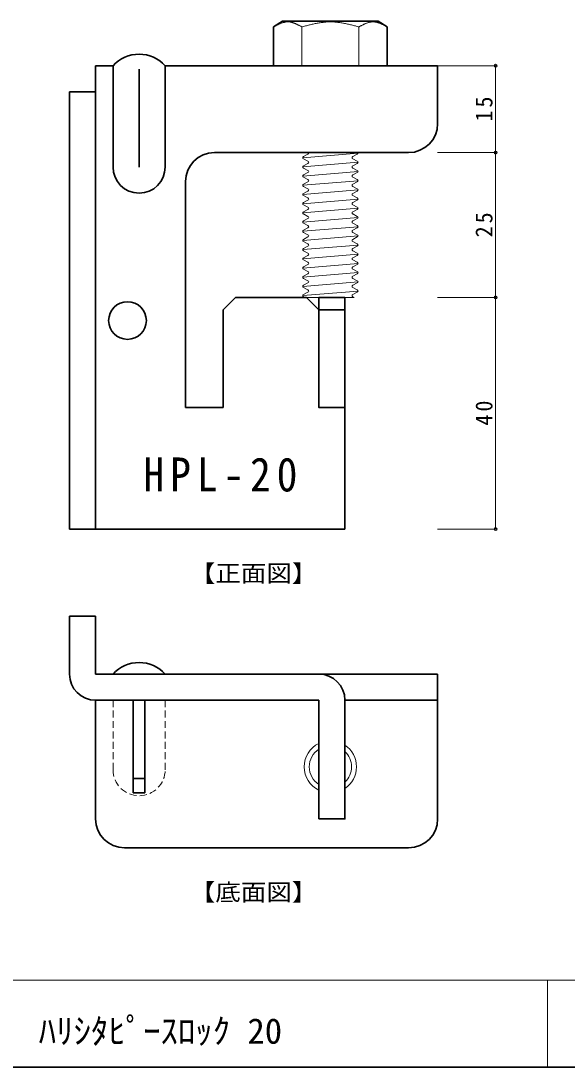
# Model space of a CAD drawing. Units: millimetres at full size, sheet at 1:1. Extents: x -492 to 492, y -348 to 348.
# Drawn here: x -388.1 to -293.9, y -347.8 to -167.1 of the extents above; entities that cross this region are included whole.
import ezdxf
from ezdxf.enums import TextEntityAlignment as Align

# ---------------------------------------------------------------- set-up
doc = ezdxf.new("R2010")
doc.units = ezdxf.units.MM
doc.header["$PDMODE"] = 32
doc.header["$PDSIZE"] = 0.5
doc.linetypes.add('DASHED1', pattern=[1.8, 1.2, -0.6])
for name, color, linetype, lineweight in [('0-2_本体', 7, 'Continuous', 35), ('0-3_ボルト・ナット', 4, 'Continuous', 18), ('0-8', 4, 'Continuous', 18), ('F-0_図面枠', 4, 'Continuous', 18)]:
    doc.layers.add(name, color=color, linetype=linetype, lineweight=lineweight)
doc.layers.add('F-3_文字2', color=7, linetype='Continuous')
doc.styles.add('ＭＳ ゴシック', font='')
doc.styles.get('ＭＳ ゴシック').set_extended_font_data('MS Gothic')

msp = doc.modelspace()

# ---------------------------------------------------------------- linework, layer by layer
at = {"layer": '0-2_本体'}
for p, q in [((-375.19, -179.351), (-375.19, -174.851)), ((-372.19, -174.851), (-375.19, -174.851)), ((-372.19, -174.851), (-372.19, -192.351)), ((-316.19, -174.851), (-363.19, -174.851)), ((-363.19, -174.851), (-363.19, -192.351)), ((-316.19, -184.851), (-316.19, -174.851)), ((-367.69, -175.422), (-367.69, -192.351)), ((-379.69, -254.851), (-379.69, -179.351)), ((-321.19, -189.851), (-354.69, -189.851)), ((-359.69, -194.851), (-359.69, -233.851)), ((-351.069, -214.851), (-353.19, -216.973)), ((-351.069, -214.851), (-338.811, -214.851)), ((-336.69, -214.851), (-332.19, -214.851)), ((-336.69, -216.973), (-336.69, -214.851)), ((-332.19, -214.851), (-332.19, -254.851)), ((-353.19, -216.973), (-353.19, -233.851)), ((-336.69, -216.973), (-332.19, -216.973)), ((-359.69, -233.851), (-353.19, -233.851)), ((-379.69, -254.851), (-332.19, -254.851)), ((-379.69, -269.903), (-379.69, -279.903)), ((-375.19, -269.903), (-379.69, -269.903)), ((-375.19, -269.903), (-375.19, -279.903)), ((-316.19, -279.903), (-375.19, -279.903)), ((-316.19, -304.903), (-316.19, -279.903)), ((-336.69, -284.403), (-375.19, -284.403)), ((-375.19, -304.903), (-375.19, -284.403)), ((-368.69, -284.403), (-368.69, -300.403)), ((-366.69, -284.403), (-366.69, -300.403)), ((-336.69, -284.403), (-336.69, -304.903)), ((-316.19, -284.403), (-332.19, -284.403)), ((-368.69, -297.903), (-366.69, -297.903)), ((-368.69, -300.403), (-366.69, -300.403)), ((-321.19, -309.903), (-370.19, -309.903))]:
    msp.add_line(p, q, dxfattribs=at)
at = {"layer": '0-2_本体', "color": 4, "linetype": 'DASHED1', "lineweight": 18}
for p, q in [((-372.19, -284.403), (-372.19, -296.403)), ((-363.19, -284.403), (-363.19, -296.403))]:
    msp.add_line(p, q, dxfattribs=at)
at = {"layer": '0-2_本体'}
for points in [[(-375.19, -254.851), (-375.19, -179.351), (-379.69, -179.351)], [(-338.811, -214.851), (-336.69, -216.973), (-336.69, -233.851), (-332.19, -233.851)], [(-332.19, -284.403), (-332.19, -304.903), (-336.69, -304.903)]]:
    msp.add_lwpolyline(points, dxfattribs=at)
msp.add_circle((-369.69, -218.851), 3.25, dxfattribs=at)
for centre, radius, start, end in [((-367.69, -178.914), 6.062, 42.07502, 137.92498), ((-367.69, -178.914), 6.062, 42.07502, 137.92498), ((-321.19, -184.851), 5, 270, 0), ((-354.69, -194.851), 5, 90, 180), ((-367.69, -192.351), 4.5, 180, 0), ((-367.69, -283.965), 6.062, 42.07502, 137.92498), ((-375.19, -279.903), 4.5, 180, 270), ((-336.69, -284.403), 4.5, 0, 90), ((-370.19, -304.903), 5, 180, 270), ((-321.19, -304.903), 5, 270, 0)]:
    msp.add_arc(centre, radius, start, end, dxfattribs=at)
at = {"layer": '0-2_本体', "color": 4, "linetype": 'DASHED1', "lineweight": 18}
msp.add_arc((-367.69, -296.403), 4.5, 180, 0, dxfattribs=at)
at = {"layer": '0-3_ボルト・ナット'}
for p, q in [((-339.269, -167.151), (-339.335, -167.117)), ((-330.826, -167.117), (-330.76, -167.151)), ((-339.597, -168.151), (-339.597, -174.851)), ((-329.783, -168.151), (-329.783, -174.851)), ((-339.453, -190.736), (-329.927, -189.942)), ((-338.554, -190.136), (-339.335, -190.542)), ((-338.554, -191.336), (-339.335, -190.929)), ((-330.826, -190.542), (-330.045, -190.136)), ((-330.826, -190.929), (-330.045, -191.336)), ((-339.453, -192.323), (-329.927, -191.529)), ((-339.453, -193.911), (-329.927, -193.117)), ((-338.554, -191.723), (-339.335, -192.13)), ((-338.554, -192.923), (-339.335, -192.517)), ((-330.826, -192.13), (-330.045, -191.723)), ((-330.826, -192.517), (-330.045, -192.923)), ((-339.453, -195.498), (-329.927, -194.704)), ((-338.554, -193.311), (-339.335, -193.717)), ((-338.554, -194.511), (-339.335, -194.104)), ((-338.554, -194.898), (-339.335, -195.305)), ((-330.826, -193.717), (-330.045, -193.311)), ((-330.826, -194.104), (-330.045, -194.511)), ((-330.826, -195.305), (-330.045, -194.898)), ((-339.453, -197.086), (-329.927, -196.292)), ((-338.554, -196.098), (-339.335, -195.692)), ((-338.554, -196.486), (-339.335, -196.892)), ((-330.826, -195.692), (-330.045, -196.098)), ((-330.826, -196.892), (-330.045, -196.486)), ((-339.453, -198.673), (-329.927, -197.879)), ((-338.554, -197.686), (-339.335, -197.279)), ((-338.554, -198.073), (-339.335, -198.48)), ((-330.826, -197.279), (-330.045, -197.686)), ((-330.826, -198.48), (-330.045, -198.073)), ((-339.453, -200.261), (-329.927, -199.467)), ((-338.554, -199.273), (-339.335, -198.867)), ((-338.554, -199.661), (-339.335, -200.067)), ((-338.554, -200.861), (-339.335, -200.454)), ((-330.826, -198.867), (-330.045, -199.273)), ((-330.826, -200.067), (-330.045, -199.661)), ((-330.826, -200.454), (-330.045, -200.861)), ((-339.453, -201.848), (-329.927, -201.054)), ((-338.554, -201.248), (-339.335, -201.655)), ((-338.554, -202.448), (-339.335, -202.042)), ((-330.826, -201.655), (-330.045, -201.248)), ((-330.826, -202.042), (-330.045, -202.448)), ((-339.453, -203.436), (-329.927, -202.642)), ((-338.554, -202.836), (-339.335, -203.242)), ((-338.554, -204.036), (-339.335, -203.629)), ((-330.826, -203.242), (-330.045, -202.836)), ((-330.826, -203.629), (-330.045, -204.036)), ((-339.453, -205.023), (-329.927, -204.229)), ((-339.453, -206.611), (-329.927, -205.817)), ((-338.554, -204.423), (-339.335, -204.83)), ((-338.554, -205.623), (-339.335, -205.217)), ((-330.826, -204.83), (-330.045, -204.423)), ((-330.826, -205.217), (-330.045, -205.623)), ((-339.453, -208.198), (-329.927, -207.404)), ((-338.554, -206.011), (-339.335, -206.417)), ((-338.554, -207.211), (-339.335, -206.804)), ((-338.554, -207.598), (-339.335, -208.005)), ((-330.826, -206.417), (-330.045, -206.011)), ((-330.826, -206.804), (-330.045, -207.211)), ((-330.826, -208.005), (-330.045, -207.598)), ((-339.453, -209.786), (-329.927, -208.992)), ((-338.554, -208.798), (-339.335, -208.392)), ((-338.554, -209.186), (-339.335, -209.592)), ((-330.826, -208.392), (-330.045, -208.798)), ((-330.826, -209.592), (-330.045, -209.186)), ((-339.453, -211.373), (-329.927, -210.579)), ((-338.554, -210.386), (-339.335, -209.979)), ((-338.554, -210.773), (-339.335, -211.18)), ((-330.826, -209.979), (-330.045, -210.386)), ((-330.826, -211.18), (-330.045, -210.773)), ((-339.453, -212.961), (-329.927, -212.167)), ((-338.554, -211.973), (-339.335, -211.567)), ((-338.554, -212.361), (-339.335, -212.767)), ((-330.826, -211.567), (-330.045, -211.973)), ((-330.826, -212.767), (-330.045, -212.361)), ((-339.453, -214.548), (-329.927, -213.754)), ((-338.554, -213.561), (-339.335, -213.154)), ((-338.554, -213.948), (-339.335, -214.355)), ((-339.125, -214.851), (-339.335, -214.742)), ((-330.826, -213.154), (-330.045, -213.561)), ((-330.826, -214.355), (-330.045, -213.948))]:
    msp.add_line(p, q, dxfattribs=at)
at = {"layer": '0-3_ボルト・ナット', "color": 7, "lineweight": 35}
for p, q in [((-326.44, -167.151), (-324.875, -168.151)), ((-344.505, -168.151), (-344.505, -174.851)), ((-324.875, -168.151), (-324.875, -174.851)), ((-324.875, -174.851), (-344.505, -174.851)), ((-324.875, -174.851), (-344.505, -174.851))]:
    msp.add_line(p, q, dxfattribs=at)
msp.add_lwpolyline([(-326.44, -167.151), (-342.94, -167.151), (-344.505, -168.151)], dxfattribs=at)
at = {"layer": '0-3_ボルト・ナット'}
for points in [[(-342.765, -167.383), (-342.85, -167.406), (-342.934, -167.432), (-343.019, -167.46), (-343.103, -167.489), (-343.188, -167.52), (-343.272, -167.553), (-343.357, -167.587), (-343.441, -167.623), (-343.526, -167.66), (-343.61, -167.698), (-343.695, -167.738), (-343.78, -167.778), (-343.864, -167.819), (-343.949, -167.862), (-344.033, -167.904), (-344.118, -167.948), (-344.202, -167.992), (-344.287, -168.036), (-344.371, -168.081), (-344.456, -168.125), (-344.505, -168.151)], [(-339.597, -168.151), (-339.646, -168.126), (-339.73, -168.081), (-339.814, -168.037), (-339.897, -167.993), (-339.981, -167.949), (-340.065, -167.906), (-340.149, -167.863), (-340.232, -167.821), (-340.316, -167.78), (-340.4, -167.74), (-340.484, -167.7), (-340.567, -167.662), (-340.651, -167.625), (-340.735, -167.59), (-340.819, -167.555), (-340.902, -167.523), (-340.986, -167.492), (-341.07, -167.462), (-341.154, -167.435), (-341.237, -167.409), (-341.321, -167.386), (-341.405, -167.364), (-341.489, -167.345), (-341.572, -167.328), (-341.656, -167.314), (-341.74, -167.302), (-341.824, -167.293), (-341.908, -167.287), (-341.991, -167.283), (-342.04, -167.283), (-342.089, -167.283), (-342.174, -167.286), (-342.258, -167.292), (-342.343, -167.301), (-342.427, -167.312), (-342.512, -167.326), (-342.596, -167.343), (-342.681, -167.362), (-342.765, -167.383)], [(-336.134, -167.384), (-336.302, -167.408), (-336.471, -167.433), (-336.639, -167.461), (-336.807, -167.49), (-336.975, -167.521), (-337.144, -167.554), (-337.312, -167.588), (-337.48, -167.624), (-337.649, -167.661), (-337.817, -167.699), (-337.985, -167.739), (-338.154, -167.779), (-338.322, -167.82), (-338.49, -167.862), (-338.658, -167.905), (-338.827, -167.948), (-338.995, -167.992), (-339.163, -168.036), (-339.332, -168.081), (-339.5, -168.125), (-339.597, -168.151)], [(-329.783, -168.151), (-329.88, -168.125), (-330.048, -168.081), (-330.217, -168.036), (-330.385, -167.992), (-330.553, -167.948), (-330.722, -167.905), (-330.89, -167.862), (-331.058, -167.82), (-331.227, -167.779), (-331.395, -167.739), (-331.563, -167.699), (-331.731, -167.661), (-331.9, -167.624), (-332.068, -167.588), (-332.236, -167.554), (-332.405, -167.521), (-332.573, -167.49), (-332.741, -167.461), (-332.909, -167.433), (-333.078, -167.408), (-333.246, -167.384), (-333.414, -167.363), (-333.583, -167.344), (-333.751, -167.327), (-333.919, -167.313), (-334.088, -167.301), (-334.256, -167.292), (-334.424, -167.286), (-334.592, -167.283), (-334.69, -167.283), (-334.788, -167.283), (-334.956, -167.286), (-335.124, -167.292), (-335.293, -167.301), (-335.461, -167.313), (-335.629, -167.327), (-335.797, -167.344), (-335.966, -167.363), (-336.134, -167.384)], [(-329.783, -168.151), (-329.734, -168.126), (-329.65, -168.081), (-329.566, -168.037), (-329.483, -167.993), (-329.399, -167.949), (-329.315, -167.906), (-329.232, -167.863), (-329.148, -167.821), (-329.064, -167.78), (-328.98, -167.74), (-328.897, -167.7), (-328.813, -167.662), (-328.729, -167.625), (-328.645, -167.59), (-328.562, -167.555), (-328.478, -167.523), (-328.394, -167.492), (-328.31, -167.462), (-328.226, -167.435), (-328.143, -167.409), (-328.059, -167.386), (-327.975, -167.364), (-327.891, -167.345), (-327.808, -167.328), (-327.724, -167.314), (-327.64, -167.302), (-327.556, -167.293), (-327.472, -167.287), (-327.389, -167.283), (-327.34, -167.283), (-327.291, -167.283), (-327.207, -167.286), (-327.122, -167.292), (-327.038, -167.301), (-326.953, -167.312), (-326.869, -167.326), (-326.784, -167.343), (-326.699, -167.362), (-326.615, -167.383)], [(-326.615, -167.383), (-326.53, -167.406), (-326.446, -167.432), (-326.361, -167.46), (-326.277, -167.489), (-326.192, -167.52), (-326.108, -167.553), (-326.023, -167.587), (-325.939, -167.623), (-325.854, -167.66), (-325.77, -167.698), (-325.685, -167.738), (-325.601, -167.778), (-325.516, -167.819), (-325.431, -167.862), (-325.347, -167.904), (-325.262, -167.948), (-325.178, -167.992), (-325.093, -168.036), (-325.009, -168.081), (-324.924, -168.125), (-324.875, -168.151)], [(-330.826, -214.742), (-330.616, -214.851), (-339.125, -214.851)]]:
    msp.add_lwpolyline(points, dxfattribs=at)
for centre, radius, start, end in [((-339.234, -190.736), 0.218, 117.5, 242.5), ((-338.655, -189.942), 0.218, 297.5, 24.53952), ((-338.655, -191.529), 0.218, 297.5, 62.5), ((-330.725, -190.736), 0.218, 117.5, 242.5), ((-330.146, -189.942), 0.218, 297.5, 24.53952), ((-330.146, -191.529), 0.218, 297.5, 62.5), ((-339.234, -192.323), 0.218, 117.5, 242.5), ((-338.655, -193.117), 0.218, 297.5, 62.5), ((-330.725, -192.323), 0.218, 117.5, 242.5), ((-330.146, -193.117), 0.218, 297.5, 62.5), ((-339.234, -193.911), 0.218, 117.5, 242.5), ((-338.655, -194.704), 0.218, 297.5, 62.5), ((-330.725, -193.911), 0.218, 117.5, 242.5), ((-330.146, -194.704), 0.218, 297.5, 62.5), ((-339.234, -195.498), 0.218, 117.5, 242.5), ((-338.655, -196.292), 0.218, 297.5, 62.5), ((-330.725, -195.498), 0.218, 117.5, 242.5), ((-330.146, -196.292), 0.218, 297.5, 62.5), ((-339.234, -197.086), 0.218, 117.5, 242.5), ((-339.234, -198.673), 0.218, 117.5, 242.5), ((-338.655, -197.879), 0.218, 297.5, 62.5), ((-330.725, -197.086), 0.218, 117.5, 242.5), ((-330.725, -198.673), 0.218, 117.5, 242.5), ((-330.146, -197.879), 0.218, 297.5, 62.5), ((-339.234, -200.261), 0.218, 117.5, 242.5), ((-338.655, -199.467), 0.218, 297.5, 62.5), ((-330.725, -200.261), 0.218, 117.5, 242.5), ((-330.146, -199.467), 0.218, 297.5, 62.5), ((-339.234, -201.848), 0.218, 117.5, 242.5), ((-338.655, -201.054), 0.218, 297.5, 62.5), ((-330.725, -201.848), 0.218, 117.5, 242.5), ((-330.146, -201.054), 0.218, 297.5, 62.5), ((-339.234, -203.436), 0.218, 117.5, 242.5), ((-338.655, -202.642), 0.218, 297.5, 62.5), ((-338.655, -204.229), 0.218, 297.5, 62.5), ((-330.725, -203.436), 0.218, 117.5, 242.5), ((-330.146, -202.642), 0.218, 297.5, 62.5), ((-330.146, -204.229), 0.218, 297.5, 62.5), ((-339.234, -205.023), 0.218, 117.5, 242.5), ((-338.655, -205.817), 0.218, 297.5, 62.5), ((-330.725, -205.023), 0.218, 117.5, 242.5), ((-330.146, -205.817), 0.218, 297.5, 62.5), ((-339.234, -206.611), 0.218, 117.5, 242.5), ((-338.655, -207.404), 0.218, 297.5, 62.5), ((-330.725, -206.611), 0.218, 117.5, 242.5), ((-330.146, -207.404), 0.218, 297.5, 62.5), ((-339.234, -208.198), 0.218, 117.5, 242.5), ((-338.655, -208.992), 0.218, 297.5, 62.5), ((-330.725, -208.198), 0.218, 117.5, 242.5), ((-330.146, -208.992), 0.218, 297.5, 62.5), ((-339.234, -209.786), 0.218, 117.5, 242.5), ((-339.234, -211.373), 0.218, 117.5, 242.5), ((-338.655, -210.579), 0.218, 297.5, 62.5), ((-330.725, -209.786), 0.218, 117.5, 242.5), ((-330.725, -211.373), 0.218, 117.5, 242.5), ((-330.146, -210.579), 0.218, 297.5, 62.5), ((-339.234, -212.961), 0.218, 117.5, 242.5), ((-338.655, -212.167), 0.218, 297.5, 62.5), ((-330.725, -212.961), 0.218, 117.5, 242.5), ((-330.146, -212.167), 0.218, 297.5, 62.5), ((-339.234, -214.548), 0.218, 117.5, 242.5), ((-338.655, -213.754), 0.218, 297.5, 62.5), ((-330.725, -214.548), 0.218, 117.5, 242.5), ((-330.146, -213.754), 0.218, 297.5, 62.5), ((-334.69, -295.903), 4.5, 116.388, 243.612), ((-334.69, -295.903), 4.5, 303.74908, 56.25092), ((-334.69, -295.903), 3.641, 123.31664, 236.68336), ((-334.69, -295.903), 3.641, 313.35988, 46.64012)]:
    msp.add_arc(centre, radius, start, end, dxfattribs=at)
at = {"layer": '0-8'}
for p, q in [((-306.19, -174.851), (-316.19, -174.851)), ((-306.19, -174.851), (-306.19, -189.851)), ((-306.19, -189.851), (-316.19, -189.851)), ((-306.19, -189.851), (-306.19, -214.851)), ((-306.19, -214.851), (-316.19, -214.851)), ((-306.19, -214.851), (-306.19, -254.851)), ((-306.19, -254.851), (-316.19, -254.851))]:
    msp.add_line(p, q, dxfattribs=at)
for p in [(-306.19, -174.851), (-306.19, -189.851), (-306.19, -214.851), (-306.19, -254.851)]:
    msp.add_point(p, dxfattribs=at)
at = {"layer": 'F-0_図面枠'}
for p, q in [((-492, -332.75), (-102.5, -332.75)), ((-297.25, -332.75), (-297.25, -347.75))]:
    msp.add_line(p, q, dxfattribs=at)
at = {"layer": 'F-0_図面枠', "color": 7, "lineweight": 35}
msp.add_lwpolyline([(-492, -72.75), (-492, -347.75), (-102.5, -347.75)], dxfattribs=at)

# ---------------------------------------------------------------- texts
at = {"layer": '0-8', "color": 7, "style": 'ＭＳ ゴシック', "width": 1.1}
for s, p in [('【正面図】', (-358.94, -264.851)), ('【底面図】', (-358.94, -319.903))]:
    msp.add_text(s, height=2.933, dxfattribs=at).set_placement(p, align=Align.BOTTOM_LEFT)
at = {"layer": '0-8', "color": 7, "char_height": 2.933, "attachment_point": 7, "rotation": 90, "style": 'ＭＳ ゴシック'}
for s, insert in [('\\T1.27;\\W0.95;15', (-306.69, -184.476)), ('\\T1.27;\\W0.95;25', (-306.69, -204.476)), ('\\T1.27;\\W0.95;40', (-306.69, -236.976))]:
    msp.add_mtext(s, dxfattribs=dict(at, insert=insert))
at = {"layer": '0-8', "color": 2, "insert": (-366.943, -248.453), "char_height": 5.865, "attachment_point": 7, "style": 'ＭＳ ゴシック'}
msp.add_mtext('\\T1.28;\\W0.9;HPL-20', dxfattribs=at)
at = {"layer": 'F-3_文字2', "style": 'ＭＳ ゴシック'}
msp.add_text('ﾊﾘｼﾀﾋﾟｰｽﾛｯｸ 20', height=4.399, dxfattribs=at).set_placement((-384.999, -345.041), align=Align.BOTTOM_LEFT)

doc.saveas('drawing.dxf')
